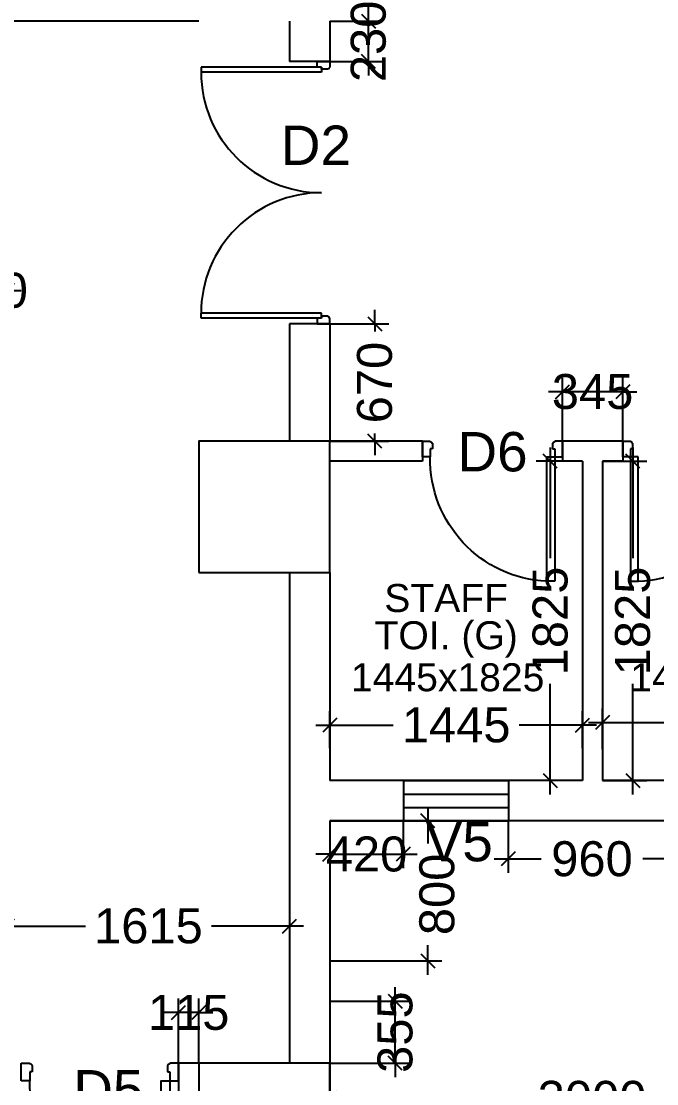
# Model space of a CAD drawing. Extents: x 7897917 to 8423973, y -6487334 to -6173396.
# Drawn here: x 7924149 to 7927784, y -6368603 to -6362530 of the extents above; entities that cross this region are included whole.
import ezdxf
from ezdxf.enums import TextEntityAlignment as Align

# ---------------------------------------------------------------- set-up
doc = ezdxf.new("R2010")
doc.units = 0
doc.header["$LTSCALE"] = 600
doc.header["$MEASUREMENT"] = 0
doc.header["$PDMODE"] = 35
doc.linetypes.add('DASHED', pattern=[0.75, 0.5, -0.25])
doc.layers.get('0').update_dxf_attribs({"linetype": 'CONTINUOUS'})
doc.layers.get('Defpoints').update_dxf_attribs({"linetype": 'CONTINUOUS'})
for name, color, linetype in [('DOOR', 32, 'CONTINUOUS'), ('joinery', 7, 'CONTINUOUS'), ('LA-column', 3, 'CONTINUOUS'), ('Room Dim', 1, 'CONTINUOUS'), ('TEXT', 6, 'CONTINUOUS'), ('Walls', 7, 'CONTINUOUS'), ('WIN', 151, 'CONTINUOUS'), ('Working Dim', 5, 'CONTINUOUS')]:
    doc.layers.add(name, color=color, linetype=linetype)
doc.styles.add('ari', font='arial.ttf')
doc.styles.add('ARIAL', font='arial.ttf')
doc.dimstyles.new('int. dim', dxfattribs={"dimtxt": 450, "dimasz": 80, "dimexe": 80, "dimexo": 0, "dimgap": 70, "dimtad": 0, "dimdec": 0, "dimzin": 12, "dimdsep": 46, "dimtxsty": 'ari', "dimblk": 'OBLIQUE', "dimcen": 2, "dimdle": 80, "dimclrd": 256, "dimclre": 256, "dimclrt": 6, "dimadec": 0, "dimazin": 0, "dimtfac": 1, "dimtdec": 0, "dimtix": 1, "dimtmove": 2, "dimatfit": 3, "dimfxl": 1, "dimtolj": 1, "dimtzin": 0, "dimlwd": -1, "dimlwe": -1, "dimarcsym": 0})

# ---------------------------------------------------------------- blocks, each defined once
blk = doc.blocks.new('Z$W@#1275')
at = {"layer": 'DOOR'}
for p, q in [((73.1, 1500), (0, 1500)), ((0, 1500), (0, 1467.1)), ((0, 1467.1), (1.8, 1467.1)), ((11, 1456.1), (11, 1458)), ((47.5, 1467.1), (736.4, 1467.1)), ((47.5, 1467.1), (47.5, 1438.9)), ((47.5, 1456.1), (47.5, 1467.1)), ((47.5, 1467.1), (73.1, 1467.1)), ((73.1, 1467.1), (73.1, 1500)), ((736.4, 1467.1), (736.4, 1438.9)), ((11, 1456.1), (47.5, 1456.1)), ((47.5, 1438.9), (736.4, 1438.9)), ((47.5, 61.1), (736.4, 61.1)), ((47.5, 32.9), (47.5, 61.1)), ((736.4, 32.9), (736.4, 61.1)), ((0, 32.9), (1.8, 32.9)), ((0, 0), (0, 32.9)), ((73.1, 0), (0, 0)), ((11, 43.8), (11, 42)), ((11, 43.8), (47.5, 43.8)), ((47.5, 43.8), (47.5, 32.9)), ((47.5, 32.9), (736.4, 32.9)), ((47.5, 32.9), (73.1, 32.9)), ((73.1, 32.9), (73.1, 0))]:
    blk.add_line(p, q, dxfattribs=at)
for centre, start, end in [((11, 1467.1), 180, 270), ((11, 32.9), 90, 180)]:
    blk.add_arc(centre, 9.13, start, end, dxfattribs=at)
at = {"layer": 'DOOR', "color": 145}
for centre, start, end in [((47.5, 1438.9), 270, 0), ((47.5, 61.1), 0, 90)]:
    blk.add_arc(centre, 688.9, start, end, dxfattribs=at)
blk = doc.blocks.new('Z$W@#1841')
at = {"layer": 'DOOR'}
for p, q in [((-267.6, -167.4), (-317.3, -167.4)), ((-317.3, -167.4), (-317.3, -267.4)), ((-267.6, -217.9), (-267.6, -167.4)), ((533, -217.9), (533, -167.4)), ((533, -167.4), (582.7, -167.4)), ((582.7, -167.4), (582.7, -267.4)), ((-254.1, -217.9), (-267.6, -217.9)), ((-254.1, -253.9), (-254.1, -217.9)), ((519.5, -253.9), (519.5, -217.9)), ((519.5, -217.9), (533, -217.9)), ((-317.3, -267.4), (-267.6, -267.4)), ((-267.6, -267.4), (-267.6, -265.2)), ((-254.1, -253.9), (-256.3, -253.9)), ((519.5, -253.9), (521.7, -253.9)), ((533, -267.4), (533, -265.2)), ((582.7, -267.4), (533, -267.4))]:
    blk.add_line(p, q, dxfattribs=at)
blk.add_lwpolyline([(482.5, 633.2), (482.5, -167.4), (533, -167.4), (533, 633.2)], close=True, dxfattribs=at)
at = {"layer": 'DOOR', "color": 145}
blk.add_arc((518.4, -152.1), 786.1, 92.61772, 181.11293, dxfattribs=at)
at = {"layer": 'DOOR'}
for centre, start, end in [((-267.6, -253.9), 270, 0), ((533, -253.9), 180, 270)]:
    blk.add_arc(centre, 11.2, start, end, dxfattribs=at)
blk = doc.blocks.new('A$C782D609A')
at = {"layer": 'WIN', "linetype": 'Continuous'}
for p, q in [((-300, 230), (300, 230)), ((-300, 230), (-300, 0)), ((300, 230), (300, 0)), ((-300, 0), (300, 0))]:
    blk.add_line(p, q, dxfattribs=at)
at = {"layer": 'WIN', "linetype": 'DASHED', "ltscale": 300}
for p, q in [((-300, 153.3), (300, 153.3)), ((-300, 76.7), (300, 76.7))]:
    blk.add_line(p, q, dxfattribs=at)
blk = doc.blocks.new('1000')
at = {"layer": 'DOOR'}
for p, q in [((0, -100), (0, 0)), ((0, 0), (49.7, 0)), ((49.7, 0), (49.7, -2.2)), ((63.2, -49.5), (49.7, -49.5)), ((49.7, -49.5), (49.7, -100)), ((63.2, -13.5), (61, -13.5)), ((63.2, -13.5), (63.2, -49.5)), ((836.8, -13.5), (836.8, -49.5)), ((836.8, -13.5), (839, -13.5)), ((836.8, -49.5), (850.3, -49.5)), ((850.3, 0), (850.3, -2.2)), ((900, 0), (850.3, 0)), ((850.3, -49.5), (850.3, -100)), ((900, -100), (900, 0)), ((49.7, -100), (0, -100)), ((49.7, -100), (49.7, -900.6)), ((100.2, -100), (49.7, -100)), ((100.2, -900.6), (100.2, -100)), ((850.3, -100), (900, -100)), ((49.7, -900.6), (100.2, -900.6))]:
    blk.add_line(p, q, dxfattribs=at)
for centre, major_axis, start_param, end_param in [((49.7, -13.5), (-7.95, 7.95), 3.926991, 5.497787), ((850.3, -13.5), (7.95, 7.95), 0.785398, 2.356194)]:
    blk.add_ellipse(centre, major_axis=major_axis, ratio=1, start_param=start_param, end_param=end_param, dxfattribs=at)
at = {"layer": 'DOOR', "color": 145}
blk.add_ellipse((64.3, -115.3), major_axis=(-519.7, 589.8), ratio=1, start_param=2.464943, end_param=4.009476, dxfattribs=at)
blk = doc.blocks.new('_Oblique')
at = {"color": 0, "linetype": 'ByBlock', "lineweight": -2}
blk.add_line((-0.5, -0.5), (0.5, 0.5), dxfattribs=at)
blk = doc.blocks.new('*D304')
at = {"layer": 'Defpoints', "color": 0, "transparency": 16777216}
for p in [(7924069, -6367674.9, 5.1), (7925684, -6367674.9, 5.1), (7925684, -6367701.7)]:
    blk.add_point(p, dxfattribs=at)
at = {"layer": 'Working Dim', "transparency": 16777216}
for p, q in [((7924069, -6367674.9), (7924069, -6367781.7)), ((7925684, -6367674.9), (7925684, -6367781.7)), ((7923989, -6367701.7), (7924516.6, -6367701.7)), ((7925764, -6367701.7), (7925236.5, -6367701.7))]:
    blk.add_line(p, q, dxfattribs=at)
at = {"layer": 'Working Dim', "transparency": 16777216, "xscale": 80, "yscale": 80, "zscale": 80, "rotation": 180}
blk.add_blockref('_Oblique', (7924069, -6367701.7), dxfattribs=at)
at = {"layer": 'Working Dim', "transparency": 16777216, "xscale": 80, "yscale": 80, "zscale": 80}
blk.add_blockref('_Oblique', (7925684, -6367701.7), dxfattribs=at)
at = {"layer": 'Working Dim', "color": 6, "transparency": 16777216, "insert": (7924876.5, -6367701.7), "char_height": 200, "attachment_point": 5, "style": 'ari'}
blk.add_mtext('\\A1;1615', dxfattribs=at)
blk = doc.blocks.new('*D485')
at = {"layer": 'Defpoints', "color": 0, "transparency": 16777216}
for p in [(7928913.9, -6366537.7), (7927474.4, -6366689.8), (7928913.9, -6366689.8)]:
    blk.add_point(p, dxfattribs=at)
at = {"layer": 'Working Dim', "transparency": 16777216}
for p, q in [((7927474.4, -6366689.8), (7927474.4, -6366457.7)), ((7928913.9, -6366689.8), (7928913.9, -6366457.7)), ((7927394.4, -6366537.7), (7927835.2, -6366537.7)), ((7928993.9, -6366537.7), (7928553, -6366537.7))]:
    blk.add_line(p, q, dxfattribs=at)
at = {"layer": 'Working Dim', "transparency": 16777216, "xscale": 80, "yscale": 80, "zscale": 80, "rotation": 180}
blk.add_blockref('_Oblique', (7927474.4, -6366537.7), dxfattribs=at)
at = {"layer": 'Working Dim', "transparency": 16777216, "xscale": 80, "yscale": 80, "zscale": 80}
blk.add_blockref('_Oblique', (7928913.9, -6366537.7), dxfattribs=at)
at = {"layer": 'Working Dim', "color": 6, "transparency": 16777216, "insert": (7928194.1, -6366537.7), "char_height": 200, "attachment_point": 5, "style": 'ari'}
blk.add_mtext('\\A1;1440', dxfattribs=at)
blk = doc.blocks.new('*D486')
at = {"layer": 'Defpoints', "color": 0, "transparency": 16777216}
for p in [(7927359.4, -6366552.9), (7925914, -6366684.1, 5.1), (7927359.4, -6366684.1)]:
    blk.add_point(p, dxfattribs=at)
at = {"layer": 'Working Dim', "transparency": 16777216}
for p, q in [((7925914, -6366684.1), (7925914, -6366472.9)), ((7927359.4, -6366684.1), (7927359.4, -6366472.9)), ((7925834, -6366552.9), (7926276.7, -6366552.9)), ((7927439.4, -6366552.9), (7926996.7, -6366552.9))]:
    blk.add_line(p, q, dxfattribs=at)
at = {"layer": 'Working Dim', "transparency": 16777216, "xscale": 80, "yscale": 80, "zscale": 80, "rotation": 180}
blk.add_blockref('_Oblique', (7925914, -6366552.9), dxfattribs=at)
at = {"layer": 'Working Dim', "transparency": 16777216, "xscale": 80, "yscale": 80, "zscale": 80}
blk.add_blockref('_Oblique', (7927359.4, -6366552.9), dxfattribs=at)
at = {"layer": 'Working Dim', "color": 6, "transparency": 16777216, "insert": (7926636.7, -6366552.9), "char_height": 200, "attachment_point": 5, "style": 'ari'}
blk.add_mtext('\\A1;1445', dxfattribs=at)
blk = doc.blocks.new('*D488')
at = {"layer": 'Defpoints', "color": 0, "transparency": 16777216}
for p in [(7927474.4, -6365045.6), (7927474.4, -6366870.6), (7927646.6, -6366870.6)]:
    blk.add_point(p, dxfattribs=at)
at = {"layer": 'Working Dim', "transparency": 16777216}
for p, q in [((7927646.6, -6364965.6), (7927646.6, -6365598.1)), ((7927474.4, -6365045.6), (7927726.6, -6365045.6)), ((7927646.6, -6366950.6), (7927646.6, -6366318)), ((7927474.4, -6366870.6), (7927726.6, -6366870.6))]:
    blk.add_line(p, q, dxfattribs=at)
at = {"layer": 'Working Dim', "transparency": 16777216, "xscale": 80, "yscale": 80, "zscale": 80}
for p, rotation in [((7927646.6, -6365045.6), 90), ((7927646.6, -6366870.6), 270)]:
    blk.add_blockref('_Oblique', p, dxfattribs=dict(at, rotation=rotation))
at = {"layer": 'Working Dim', "color": 6, "transparency": 16777216, "insert": (7927646.6, -6365958.1), "char_height": 200, "attachment_point": 5, "rotation": 90, "style": 'ari'}
blk.add_mtext('\\A1;1825', dxfattribs=at)
blk = doc.blocks.new('*D489')
at = {"layer": 'Defpoints', "color": 0, "transparency": 16777216}
for p in [(7927174.9, -6365045.6), (7927359.4, -6365045.6), (7927359.4, -6366870.6)]:
    blk.add_point(p, dxfattribs=at)
at = {"layer": 'Working Dim', "transparency": 16777216}
for p, q in [((7927174.9, -6364965.6), (7927174.9, -6365598.1)), ((7927359.4, -6365045.6), (7927094.9, -6365045.6)), ((7927174.9, -6366950.6), (7927174.9, -6366318)), ((7927359.4, -6366870.6), (7927094.9, -6366870.6))]:
    blk.add_line(p, q, dxfattribs=at)
at = {"layer": 'Working Dim', "transparency": 16777216, "xscale": 80, "yscale": 80, "zscale": 80}
for p, rotation in [((7927174.9, -6365045.6), 90), ((7927174.9, -6366870.6), 270)]:
    blk.add_blockref('_Oblique', p, dxfattribs=dict(at, rotation=rotation))
at = {"layer": 'Working Dim', "color": 6, "transparency": 16777216, "insert": (7927174.9, -6365958.1), "char_height": 200, "attachment_point": 5, "rotation": 90, "style": 'ari'}
blk.add_mtext('\\A1;1825', dxfattribs=at)
blk = doc.blocks.new('*D692')
at = {"layer": 'Defpoints', "color": 0, "transparency": 16777216}
for p in [(7925914, -6367100.6), (7926474, -6367100.6), (7925914, -6367900.4)]:
    blk.add_point(p, dxfattribs=at)
at = {"layer": 'Working Dim', "transparency": 16777216}
for p, q in [((7926474, -6367020.6), (7926474, -6367229.9)), ((7925914, -6367100.6), (7926554, -6367100.6)), ((7926474, -6367980.4), (7926474, -6367811.3)), ((7925914, -6367900.4), (7926554, -6367900.4))]:
    blk.add_line(p, q, dxfattribs=at)
at = {"layer": 'Working Dim', "transparency": 16777216, "xscale": 80, "yscale": 80, "zscale": 80}
for p, rotation in [((7926474, -6367100.6), 90), ((7926474, -6367900.4), 270)]:
    blk.add_blockref('_Oblique', p, dxfattribs=dict(at, rotation=rotation))
at = {"layer": 'Working Dim', "color": 6, "transparency": 16777216, "insert": (7926527.2, -6367520.6), "char_height": 200, "attachment_point": 5, "rotation": 90, "style": 'ari'}
blk.add_mtext('\\A1;800', dxfattribs=at)
blk = doc.blocks.new('*D693')
at = {"layer": 'Defpoints', "color": 0, "transparency": 16777216}
for p in [(7925914, -6367100.6), (7926334.2, -6367100.8), (7926334.2, -6367291.1)]:
    blk.add_point(p, dxfattribs=at)
at = {"layer": 'Working Dim', "transparency": 16777216}
for p, q in [((7925914, -6367100.6), (7925914, -6367371.1)), ((7926334.2, -6367100.8), (7926334.2, -6367371.1)), ((7925914, -6367291.1), (7925834, -6367291.1)), ((7925914, -6367291.1), (7926334.2, -6367291.1)), ((7926334.2, -6367291.1), (7926414.2, -6367291.1))]:
    blk.add_line(p, q, dxfattribs=at)
at = {"layer": 'Working Dim', "transparency": 16777216, "xscale": 80, "yscale": 80, "zscale": 80}
blk.add_blockref('_Oblique', (7925914, -6367291.1), dxfattribs=at)
at = {"layer": 'Working Dim', "transparency": 16777216, "xscale": 80, "yscale": 80, "zscale": 80, "rotation": 180}
blk.add_blockref('_Oblique', (7926334.2, -6367291.1), dxfattribs=at)
at = {"layer": 'Working Dim', "color": 6, "transparency": 16777216, "insert": (7926124.1, -6367291.1), "char_height": 200, "attachment_point": 5, "style": 'ari'}
blk.add_mtext('\\A1;420', dxfattribs=at)
blk = doc.blocks.new('*D694')
at = {"layer": 'Defpoints', "color": 0, "transparency": 16777216}
for p in [(7926933.2, -6367100.8), (7927893.6, -6367100.6), (7927893.6, -6367318.2)]:
    blk.add_point(p, dxfattribs=at)
at = {"layer": 'Working Dim', "transparency": 16777216}
for p, q in [((7926933.2, -6367100.8), (7926933.2, -6367398.2)), ((7927893.6, -6367100.6), (7927893.6, -6367398.2)), ((7926853.2, -6367318.2), (7927122.8, -6367318.2)), ((7927973.6, -6367318.2), (7927704, -6367318.2))]:
    blk.add_line(p, q, dxfattribs=at)
at = {"layer": 'Working Dim', "transparency": 16777216, "xscale": 80, "yscale": 80, "zscale": 80, "rotation": 180}
blk.add_blockref('_Oblique', (7926933.2, -6367318.2), dxfattribs=at)
at = {"layer": 'Working Dim', "transparency": 16777216, "xscale": 80, "yscale": 80, "zscale": 80}
blk.add_blockref('_Oblique', (7927893.6, -6367318.2), dxfattribs=at)
at = {"layer": 'Working Dim', "color": 6, "transparency": 16777216, "insert": (7927413.4, -6367318.2), "char_height": 200, "attachment_point": 5, "style": 'ari'}
blk.add_mtext('\\A1;960', dxfattribs=at)
blk = doc.blocks.new('*D715')
at = {"layer": 'Defpoints', "color": 0, "transparency": 16777216}
for p in [(7925914, -6368130.4), (7926287.8, -6368130.4), (7925914, -6368485.6, 5.1)]:
    blk.add_point(p, dxfattribs=at)
at = {"layer": 'Working Dim', "transparency": 16777216}
for p, q in [((7926287.8, -6368130.4), (7926287.8, -6368050.4)), ((7925914, -6368130.4), (7926367.8, -6368130.4)), ((7926287.8, -6368485.6), (7926287.8, -6368130.4)), ((7925914, -6368485.6), (7926367.8, -6368485.6)), ((7926287.8, -6368485.6), (7926287.8, -6368565.6))]:
    blk.add_line(p, q, dxfattribs=at)
at = {"layer": 'Working Dim', "transparency": 16777216, "xscale": 80, "yscale": 80, "zscale": 80}
for p, rotation in [((7926287.8, -6368130.4), 270), ((7926287.8, -6368485.6), 90)]:
    blk.add_blockref('_Oblique', p, dxfattribs=dict(at, rotation=rotation))
at = {"layer": 'Working Dim', "color": 6, "transparency": 16777216, "insert": (7926287.8, -6368308), "char_height": 200, "attachment_point": 5, "rotation": 90, "style": 'ari'}
blk.add_mtext('\\A1;355', dxfattribs=at)
blk = doc.blocks.new('*D717')
at = {"layer": 'Defpoints', "color": 0, "transparency": 16777216}
for p in [(7925914, -6368130.4), (7928913.9, -6368130.4), (7925914, -6368687.8)]:
    blk.add_point(p, dxfattribs=at)
at = {"layer": 'Working Dim', "transparency": 16777216}
for p, q in [((7925914, -6368130.4), (7925914, -6368767.8)), ((7928913.9, -6368130.4), (7928913.9, -6368767.8)), ((7925834, -6368687.8), (7927045.7, -6368687.8)), ((7928993.9, -6368687.8), (7927782.2, -6368687.8))]:
    blk.add_line(p, q, dxfattribs=at)
at = {"layer": 'Working Dim', "transparency": 16777216, "xscale": 80, "yscale": 80, "zscale": 80, "rotation": 180}
blk.add_blockref('_Oblique', (7925914, -6368687.8), dxfattribs=at)
at = {"layer": 'Working Dim', "transparency": 16777216, "xscale": 80, "yscale": 80, "zscale": 80}
blk.add_blockref('_Oblique', (7928913.9, -6368687.8), dxfattribs=at)
at = {"layer": 'Working Dim', "color": 6, "transparency": 16777216, "insert": (7927414, -6368687.8), "char_height": 200, "attachment_point": 5, "style": 'ari'}
blk.add_mtext('\\A1;3000', dxfattribs=at)
blk = doc.blocks.new('*D1128')
at = {"layer": 'Defpoints', "color": 0, "transparency": 16777216}
for p in [(7925914, -6364260.5), (7926170.6, -6364260.5), (7925914, -6364930.6)]:
    blk.add_point(p, dxfattribs=at)
at = {"layer": 'Working Dim', "transparency": 16777216}
for p, q in [((7926170.6, -6364260.5), (7926170.6, -6364180.5)), ((7925914, -6364260.5), (7926250.6, -6364260.5)), ((7926170.6, -6364260.5), (7926170.6, -6364304.4)), ((7926170.6, -6364930.6), (7926170.6, -6364886.7)), ((7925914, -6364930.6), (7926250.6, -6364930.6)), ((7926170.6, -6364930.6), (7926170.6, -6365010.6))]:
    blk.add_line(p, q, dxfattribs=at)
at = {"layer": 'Working Dim', "transparency": 16777216, "xscale": 80, "yscale": 80, "zscale": 80}
for p, rotation in [((7926170.6, -6364260.5), 270), ((7926170.6, -6364930.6), 90)]:
    blk.add_blockref('_Oblique', p, dxfattribs=dict(at, rotation=rotation))
at = {"layer": 'Working Dim', "color": 6, "transparency": 16777216, "insert": (7926170.6, -6364595.5), "char_height": 200, "attachment_point": 5, "rotation": 90, "style": 'ari'}
blk.add_mtext('\\A1;670', dxfattribs=at)
blk = doc.blocks.new('*D1129')
at = {"layer": 'Defpoints', "color": 0, "transparency": 16777216}
for p in [(7925914, -6362530.4), (7926135, -6362530.4), (7925914, -6362760.5)]:
    blk.add_point(p, dxfattribs=at)
at = {"layer": 'Working Dim', "transparency": 16777216}
for p, q in [((7926135, -6362530.4), (7926135, -6362450.4)), ((7925914, -6362530.4), (7926215, -6362530.4)), ((7926135, -6362760.5), (7926135, -6362530.4)), ((7925914, -6362760.5), (7926215, -6362760.5)), ((7926135, -6362760.5), (7926135, -6362840.5))]:
    blk.add_line(p, q, dxfattribs=at)
at = {"layer": 'Working Dim', "transparency": 16777216, "xscale": 80, "yscale": 80, "zscale": 80}
for p, rotation in [((7926135, -6362530.4), 270), ((7926135, -6362760.5), 90)]:
    blk.add_blockref('_Oblique', p, dxfattribs=dict(at, rotation=rotation))
at = {"layer": 'Working Dim', "color": 6, "transparency": 16777216, "insert": (7926135, -6362645.4), "char_height": 200, "attachment_point": 5, "rotation": 90, "style": 'ari'}
blk.add_mtext('\\A1;230', dxfattribs=at)
blk = doc.blocks.new('*D1155')
at = {"layer": 'Defpoints', "color": 0, "transparency": 16777216}
for p in [(7923839, -6364069.3), (7923839, -6364330.6), (7924069, -6364330.6)]:
    blk.add_point(p, dxfattribs=at)
at = {"layer": 'Working Dim', "transparency": 16777216}
for p, q in [((7923839, -6364330.6), (7923839, -6363989.3)), ((7924069, -6364330.6), (7924069, -6363989.3)), ((7923839, -6364069.3), (7923759, -6364069.3)), ((7924069, -6364069.3), (7923839, -6364069.3)), ((7924069, -6364069.3), (7924149, -6364069.3))]:
    blk.add_line(p, q, dxfattribs=at)
at = {"layer": 'Working Dim', "transparency": 16777216, "xscale": 80, "yscale": 80, "zscale": 80}
blk.add_blockref('_Oblique', (7923839, -6364069.3), dxfattribs=at)
at = {"layer": 'Working Dim', "transparency": 16777216, "xscale": 80, "yscale": 80, "zscale": 80, "rotation": 180}
blk.add_blockref('_Oblique', (7924069, -6364069.3), dxfattribs=at)
at = {"layer": 'Working Dim', "color": 6, "transparency": 16777216, "insert": (7923954, -6364069.3), "char_height": 200, "attachment_point": 5, "style": 'ari'}
blk.add_mtext('\\A1;230', dxfattribs=at)
blk = doc.blocks.new('*D1156')
at = {"layer": 'Defpoints', "color": 0, "transparency": 16777216}
for p in [(7925049, -6368196.2), (7925049, -6368485.6), (7925164, -6368485.6)]:
    blk.add_point(p, dxfattribs=at)
at = {"layer": 'Working Dim', "transparency": 16777216}
for p, q in [((7925049, -6368485.6), (7925049, -6368116.2)), ((7925164, -6368485.6), (7925164, -6368116.2)), ((7925049, -6368196.2), (7924969, -6368196.2)), ((7925164, -6368196.2), (7925049, -6368196.2)), ((7925164, -6368196.2), (7925244, -6368196.2))]:
    blk.add_line(p, q, dxfattribs=at)
at = {"layer": 'Working Dim', "transparency": 16777216, "xscale": 80, "yscale": 80, "zscale": 80}
blk.add_blockref('_Oblique', (7925049, -6368196.2), dxfattribs=at)
at = {"layer": 'Working Dim', "transparency": 16777216, "xscale": 80, "yscale": 80, "zscale": 80, "rotation": 180}
blk.add_blockref('_Oblique', (7925164, -6368196.2), dxfattribs=at)
at = {"layer": 'Working Dim', "color": 6, "transparency": 16777216, "insert": (7925106.5, -6368196.2), "char_height": 200, "attachment_point": 5, "style": 'ari'}
blk.add_mtext('\\A1;115', dxfattribs=at)
blk = doc.blocks.new('*D1162')
at = {"layer": 'Defpoints', "color": 0, "transparency": 16777216}
for p in [(7927244.4, -6364647.9), (7927244.4, -6364930.6), (7927589.4, -6364930.6)]:
    blk.add_point(p, dxfattribs=at)
at = {"layer": 'Working Dim', "transparency": 16777216}
for p, q in [((7927244.4, -6364930.6), (7927244.4, -6364567.9)), ((7927589.4, -6364930.6), (7927589.4, -6364567.9)), ((7927244.4, -6364647.9), (7927164.4, -6364647.9)), ((7927589.4, -6364647.9), (7927244.4, -6364647.9)), ((7927589.4, -6364647.9), (7927669.4, -6364647.9))]:
    blk.add_line(p, q, dxfattribs=at)
at = {"layer": 'Working Dim', "transparency": 16777216, "xscale": 80, "yscale": 80, "zscale": 80}
blk.add_blockref('_Oblique', (7927244.4, -6364647.9), dxfattribs=at)
at = {"layer": 'Working Dim', "transparency": 16777216, "xscale": 80, "yscale": 80, "zscale": 80, "rotation": 180}
blk.add_blockref('_Oblique', (7927589.4, -6364647.9), dxfattribs=at)
at = {"layer": 'Working Dim', "color": 6, "transparency": 16777216, "insert": (7927416.9, -6364647.9), "char_height": 200, "attachment_point": 5, "style": 'ari'}
blk.add_mtext('\\A1;345', dxfattribs=at)

msp = doc.modelspace()

# ---------------------------------------------------------------- linework, layer by layer
at = {"layer": 'LA-column', "color": 2}
msp.add_lwpolyline([(7925163.907, -6365680.366), (7925913.907, -6365680.366), (7925913.907, -6364930.366), (7925163.907, -6364930.366)], close=True, dxfattribs=at)
at = {"layer": 'LA-column', "color": 2, "elevation": 5.131}
msp.add_lwpolyline([(7925164.043, -6369235.577), (7925914.043, -6369235.577), (7925914.043, -6368485.577), (7925164.043, -6368485.577)], close=True, dxfattribs=at)
at = {"layer": 'Walls'}
for p, q in [((7925164.042, -6362530.483), (7922938.907, -6362530.483)), ((7925684.043, -6362530.467), (7925684.043, -6362760.5)), ((7925914.042, -6362530.467), (7925914.042, -6362530.526)), ((7925914.042, -6362530.467), (7925914.043, -6362760.5)), ((7925914.043, -6362760.5), (7925684.043, -6362760.5)), ((7925914.044, -6364260.5), (7925684.043, -6364260.5)), ((7925684.044, -6364260.5), (7925684.045, -6364930.407)), ((7925914.044, -6364260.5), (7925914.045, -6364930.407)), ((7925914.042, -6364930.581), (7925914.042, -6364930.521)), ((7925684.042, -6365680.553), (7925684.042, -6368485.581)), ((7925914.042, -6365680.553), (7925914.042, -6366870.426)), ((7925914.042, -6367100.633), (7925914.042, -6372245.564)), ((7925164.043, -6368485.581), (7925049.043, -6368485.581)), ((7925049.043, -6368485.581), (7925049.043, -6368715.581))]:
    msp.add_line(p, q, dxfattribs=at)
at = {"layer": 'Walls', "linetype": 'Continuous'}
for p, q in [((7926444.356, -6364930.553), (7925913.862, -6364930.553)), ((7926444.356, -6364930.553), (7926444.356, -6365045.553)), ((7927589.365, -6364930.553), (7927244.356, -6364930.553)), ((7927244.356, -6364930.553), (7927244.356, -6365045.553)), ((7927589.365, -6364930.553), (7927589.365, -6365045.553)), ((7926444.356, -6365045.553), (7925913.862, -6365045.553)), ((7927359.361, -6365045.553), (7927244.356, -6365045.553)), ((7927359.361, -6365045.553), (7927359.361, -6366870.579)), ((7927589.365, -6365045.553), (7927474.361, -6365045.553)), ((7927474.361, -6365045.553), (7927474.361, -6366870.579)), ((7927359.361, -6366870.426), (7925913.862, -6366870.426)), ((7928913.859, -6366870.426), (7927474.361, -6366870.426)), ((7928913.859, -6367100.633), (7925913.862, -6367100.633))]:
    msp.add_line(p, q, dxfattribs=at)

# ---------------------------------------------------------------- block references
at = {"layer": 'DOOR', "xscale": 1.000014692544937, "yscale": 1.000014692544937, "zscale": 1.000014692544937, "rotation": 180}
msp.add_blockref('Z$W@#1275', (7925914.042, -6362760.5), dxfattribs=at)
at = {"layer": 'DOOR', "linetype": 'Continuous'}
for p, xscale, yscale, zscale, rotation in [((7927244.356, -6364930.593), -0.8888888880610687, 0.8888888927176595, 0.8888888919152134, 359.9999872134056), ((7927589.365, -6364930.593), 0.8888888880610687, 0.8888888880610687, 0.8888888880610687, 1.278659438584812e-05)]:
    msp.add_blockref('1000', p, dxfattribs=dict(at, xscale=xscale, yscale=yscale, zscale=zscale, rotation=rotation))
at = {"layer": 'DOOR', "linetype": 'Continuous', "xscale": -1, "rotation": 180}
msp.add_blockref('Z$W@#1841', (7924466.327, -6368752.989), dxfattribs=at)
at = {"layer": 'WIN', "linetype": 'Continuous', "xscale": -1, "rotation": 180}
msp.add_blockref('A$C782D609A', (7926637.156, -6366870.426), dxfattribs=at)

# ---------------------------------------------------------------- texts
at = {"layer": 'joinery', "style": 'ari'}
for s, p in [('D2', (7925633.499, -6363351.658, -0.173)), ('D5', (7924446.363, -6368749.728, 5.131))]:
    msp.add_text(s, height=225, dxfattribs=at).set_placement(p)
for s, p in [('D6', (7926844.519, -6365103.206)), ('V5', (7926654.368, -6367331.585))]:
    msp.add_text(s, height=225, dxfattribs=at).set_placement(p, align=Align.CENTER)
at = {"layer": 'Room Dim', "style": 'ARIAL'}
for s, p in [('1445x1825', (7926587.991, -6366359.641)), ('1440x1825', (7928185.576, -6366359.641))]:
    msp.add_text(s, height=160, dxfattribs=at).set_placement(p, align=Align.CENTER)
at = {"layer": 'TEXT', "color": 7, "style": 'ARIAL'}
for s, p in [('STAFF', (7926579.417, -6365906.741)), ('TOI. (G)', (7926579.417, -6366119.626))]:
    msp.add_text(s, height=160, dxfattribs=at).set_placement(p, align=Align.CENTER)

# ---------------------------------------------------------------- dimensions: what is measured, and where the dimension line sits
at = {"layer": 'Working Dim'}
for base, p1, p2, override, picture, middle in [((7926134.989, -6362530.366), (7925914.043, -6362760.5), (7925914.043, -6362530.366), {"dimtxt": 200, "dimarcsym": 1}, '*D1129', (7926134.989, -6362645.433)), ((7926170.624, -6364260.5), (7925914.042, -6364930.581), (7925914.044, -6364260.5), {"dimtxt": 200, "dimarcsym": 1}, '*D1128', (7926170.624, -6364595.541)), ((7927174.937, -6365045.553), (7927359.361, -6366870.579), (7927359.361, -6365045.553), {"dimtxt": 200}, '*D489', (7927174.937, -6365958.066)), ((7927646.608, -6366870.579), (7927474.361, -6365045.553), (7927474.361, -6366870.579), {"dimtxt": 200}, '*D488', (7927646.608, -6365958.066)), ((7926287.819, -6368130.424), (7925914.042, -6368485.577, 5.131), (7925914.042, -6368130.424), {"dimtxt": 200}, '*D715', (7926287.819, -6368308.001))]:
    dim = msp.add_linear_dim(base=base, p1=p1, p2=p2, angle=90, dimstyle='int. dim', override=override, dxfattribs=at)
    dim.commit()
    dim.dimension.update_dxf_attribs({"geometry": picture, "text_midpoint": middle})
for base, p1, p2, override, picture, middle in [((7923839.042, -6364069.313), (7924069.042, -6364330.581), (7923839.042, -6364330.581), {"dimtxt": 200, "dimarcsym": 1}, '*D1155', (7923954.042, -6364069.313)), ((7927244.356, -6364647.91), (7927589.365, -6364930.593), (7927244.356, -6364930.553), {"dimtxt": 200, "dimarcsym": 1}, '*D1162', (7927416.861, -6364647.91)), ((7928913.868, -6366537.691), (7927474.361, -6366689.785), (7928913.868, -6366689.785), {"dimtxt": 200}, '*D485', (7928194.114, -6366537.691)), ((7927359.361, -6366552.873), (7925914.042, -6366684.053, 5.131), (7927359.361, -6366684.053), {"dimtxt": 200}, '*D486', (7926636.702, -6366552.873)), ((7926334.162, -6367291.149), (7925914.042, -6367100.633), (7926334.162, -6367100.809), {"dimtxt": 200}, '*D693', (7926124.102, -6367291.149)), ((7927893.616, -6367318.244), (7926933.162, -6367100.808), (7927893.616, -6367100.613), {"dimtxt": 200}, '*D694', (7927413.389, -6367318.244)), ((7925684.042, -6367701.66), (7924069.042, -6367674.908, 5.131), (7925684.042, -6367674.908, 5.131), {"dimtxt": 200}, '*D304', (7924876.542, -6367701.66)), ((7925049.043, -6368196.213), (7925164.043, -6368485.581), (7925049.043, -6368485.581), {"dimtxt": 200, "dimarcsym": 1}, '*D1156', (7925106.543, -6368196.213)), ((7925914.042, -6368687.828), (7928913.867, -6368130.424), (7925914.042, -6368130.424), {"dimtxt": 200}, '*D717', (7927413.955, -6368687.828))]:
    dim = msp.add_linear_dim(base=base, p1=p1, p2=p2, dimstyle='int. dim', override=override, dxfattribs=at)
    dim.commit()
    dim.dimension.update_dxf_attribs({"geometry": picture, "text_midpoint": middle})
dim = msp.add_linear_dim(base=(7926473.991, -6367100.633), p1=(7925914.042, -6367900.424), p2=(7925914.042, -6367100.633), angle=90, dimstyle='int. dim', override={"dimtxt": 200}, dxfattribs=at)
dim.commit()
dim.dimension.update_dxf_attribs({"geometry": '*D692', "text_midpoint": (7926527.187, -6367520.599), "dimtype": 160})

doc.saveas('drawing.dxf')
